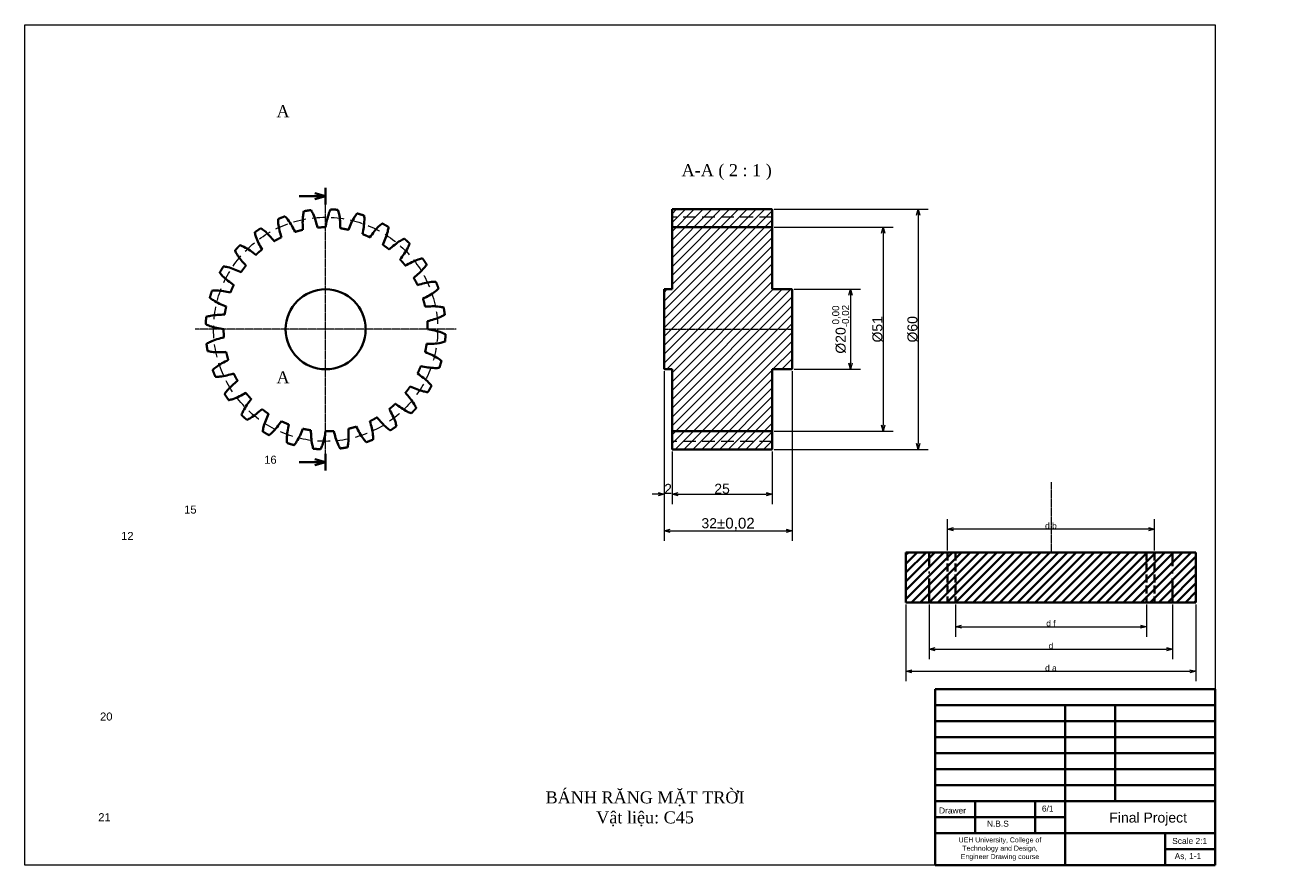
# Model space of a CAD drawing. Header units: inches. Extents: x 632 to 5727, y -9589 to -3994.
# Drawn here: x 632 to 1252, y -6320 to -5900 of the extents above; entities that cross this region are included whole.
import ezdxf

# ---------------------------------------------------------------- set-up
doc = ezdxf.new("R2010")
doc.units = ezdxf.units.IN
doc.header["$MEASUREMENT"] = 0
for name, pattern in [('ACAD_ISO10W100', [18, 12, -3, 0, -3]), ('CENTER2', [1.125, 0.75, -0.125, 0.125, -0.125]), ('DASHED2', [9.525, 6.35, -3.175]), ('JIS_02_4.0', [5.5, 4, -1.5])]:
    doc.linetypes.add(name, pattern=pattern)
for name, color, linetype, lineweight, plot in [('center line', 5, 'CENTER2', 25, False), ('Dimension line', 3, 'Continuous', 25, False), ('hidden line', 10, 'DASHED2', 25, False), ('Layer1', 7, 'JIS_02_4.0', 50, False), ('Layer2', 7, 'ACAD_ISO10W100', 50, False), ('visible line', 7, 'Continuous', 50, False)]:
    doc.layers.add(name, color=color, linetype=linetype, lineweight=lineweight, plot=plot)
doc.layers.add('dimension', color=172, linetype='Continuous', lineweight=25)
doc.styles.get("Standard").update_dxf_attribs({"font": 'arial.ttf'})
doc.dimstyles.new('ISO A3', dxfattribs={"dimtxt": 5, "dimasz": 3, "dimexe": 5, "dimexo": 1, "dimgap": 0.09, "dimtad": 1, "dimtoh": 1, "dimdec": 0, "dimzin": 0, "dimdsep": 46, "dimtxsty": 'Standard', "dimblk": 'OPEN30', "dimcen": 0.09, "dimclrd": 256, "dimclre": 256, "dimadec": 0, "dimazin": 0, "dimtfac": 1, "dimtdec": 0, "dimtofl": 0, "dimtmove": 0, "dimatfit": 3, "dimldrblk": 'OPEN30', "dimfxl": 1, "dimtolj": 1, "dimtzin": 0, "dimarcsym": 0})
doc.dimstyles.get("Standard").update_dxf_attribs({"dimtxt": 3, "dimasz": 3, "dimexe": 5, "dimexo": 1, "dimgap": 0.09, "dimtad": 1, "dimtoh": 1, "dimdec": 4, "dimzin": 0, "dimdsep": 46, "dimtxsty": 'Standard', "dimblk": 'OPEN30', "dimcen": 0.09, "dimclrd": 256, "dimclre": 256, "dimadec": 0, "dimazin": 0, "dimtfac": 1, "dimtdec": 4, "dimtmove": 0, "dimatfit": 3, "dimldrblk": 'OPEN30', "dimfxl": 1, "dimtolj": 1, "dimtzin": 0, "dimarcsym": 0})
pattern_1 = [(45, (894.0168, -8058.0706), (-2.2097087, 2.2097087), [])]

# ---------------------------------------------------------------- blocks, each defined once
blk = doc.blocks.new('_Open30')
at = {"color": 0, "linetype": 'ByBlock', "lineweight": -2}
for p, q in [((-1, 0.27), (0, 0)), ((0, 0), (-1, -0.27)), ((0, 0), (-1, 0))]:
    blk.add_line(p, q, dxfattribs=at)
blk = doc.blocks.new('*D36')
at = {"layer": 'Defpoints', "color": 0, "transparency": 16777216}
for p in [(1093.29, -6151.97), (1093.29, -6163.62), (1196.7, -6163.62)]:
    blk.add_point(p, dxfattribs=at)
at = {"layer": 'dimension', "lineweight": -2, "transparency": 16777216}
for p, q in [((1093.29, -6162.62), (1093.29, -6146.97)), ((1196.7, -6162.62), (1196.7, -6146.97)), ((1193.7, -6151.97), (1096.29, -6151.97))]:
    blk.add_line(p, q, dxfattribs=at)
at = {"layer": 'dimension', "lineweight": -2, "transparency": 16777216, "xscale": 3, "yscale": 3, "zscale": 3, "rotation": 180}
blk.add_blockref('_Open30', (1093.29, -6151.97), dxfattribs=at)
at = {"layer": 'dimension', "lineweight": -2, "transparency": 16777216, "xscale": 3, "yscale": 3, "zscale": 3}
blk.add_blockref('_Open30', (1196.7, -6151.97), dxfattribs=at)
at = {"layer": 'dimension', "color": 0, "transparency": 16777216, "insert": (1144.99, -6150.35), "char_height": 3, "attachment_point": 5}
blk.add_mtext('\\A1;d b', dxfattribs=at)
blk = doc.blocks.new('*D37')
at = {"layer": 'Defpoints', "color": 0, "transparency": 16777216}
for p in [(1084.2, -6188.62), (1205.79, -6188.62), (1205.79, -6211.95)]:
    blk.add_point(p, dxfattribs=at)
at = {"layer": 'dimension', "lineweight": -2, "transparency": 16777216}
for p, q in [((1084.2, -6189.62), (1084.2, -6216.95)), ((1205.79, -6189.62), (1205.79, -6216.95)), ((1087.2, -6211.95), (1202.79, -6211.95))]:
    blk.add_line(p, q, dxfattribs=at)
at = {"layer": 'dimension', "lineweight": -2, "transparency": 16777216, "xscale": 3, "yscale": 3, "zscale": 3, "rotation": 180}
blk.add_blockref('_Open30', (1084.2, -6211.95), dxfattribs=at)
at = {"layer": 'dimension', "lineweight": -2, "transparency": 16777216, "xscale": 3, "yscale": 3, "zscale": 3}
blk.add_blockref('_Open30', (1205.79, -6211.95), dxfattribs=at)
at = {"layer": 'dimension', "color": 0, "transparency": 16777216, "insert": (1144.99, -6210.34), "char_height": 3, "attachment_point": 5}
blk.add_mtext('\\A1;d', dxfattribs=at)
blk = doc.blocks.new('*D38')
at = {"layer": 'Defpoints', "color": 0, "transparency": 16777216}
for p in [(1072.49, -6188.62), (1217.49, -6188.62), (1217.49, -6223.05)]:
    blk.add_point(p, dxfattribs=at)
at = {"layer": 'dimension', "lineweight": -2, "transparency": 16777216}
for p, q in [((1072.49, -6189.62), (1072.49, -6228.05)), ((1217.49, -6189.62), (1217.49, -6228.05)), ((1075.49, -6223.05), (1214.49, -6223.05))]:
    blk.add_line(p, q, dxfattribs=at)
at = {"layer": 'dimension', "lineweight": -2, "transparency": 16777216, "xscale": 3, "yscale": 3, "zscale": 3, "rotation": 180}
blk.add_blockref('_Open30', (1072.49, -6223.05), dxfattribs=at)
at = {"layer": 'dimension', "lineweight": -2, "transparency": 16777216, "xscale": 3, "yscale": 3, "zscale": 3}
blk.add_blockref('_Open30', (1217.49, -6223.05), dxfattribs=at)
at = {"layer": 'dimension', "color": 0, "transparency": 16777216, "insert": (1144.99, -6221.44), "char_height": 3, "attachment_point": 5}
blk.add_mtext('\\A1;d a', dxfattribs=at)
blk = doc.blocks.new('*D39')
at = {"layer": 'Defpoints', "color": 0, "transparency": 16777216}
for p in [(1097.26, -6188.62), (1192.73, -6188.62), (1192.73, -6200.75)]:
    blk.add_point(p, dxfattribs=at)
at = {"layer": 'dimension', "lineweight": -2, "transparency": 16777216}
for p, q in [((1097.26, -6189.62), (1097.26, -6205.75)), ((1192.73, -6189.62), (1192.73, -6205.75)), ((1100.26, -6200.75), (1189.73, -6200.75))]:
    blk.add_line(p, q, dxfattribs=at)
at = {"layer": 'dimension', "lineweight": -2, "transparency": 16777216, "xscale": 3, "yscale": 3, "zscale": 3, "rotation": 180}
blk.add_blockref('_Open30', (1097.26, -6200.75), dxfattribs=at)
at = {"layer": 'dimension', "lineweight": -2, "transparency": 16777216, "xscale": 3, "yscale": 3, "zscale": 3}
blk.add_blockref('_Open30', (1192.73, -6200.75), dxfattribs=at)
at = {"layer": 'dimension', "color": 0, "transparency": 16777216, "insert": (1144.99, -6199.11), "char_height": 3, "attachment_point": 5}
blk.add_mtext('\\A1;d f', dxfattribs=at)
blk = doc.blocks.new('*D49')
at = {"layer": 'Defpoints', "color": 0, "transparency": 16777216}
for p in [(1015.61, -6032.12), (1015.61, -6072.12), (1044.84, -6072.12)]:
    blk.add_point(p, dxfattribs=at)
at = {"layer": 'Dimension line', "lineweight": -2, "transparency": 16777216}
for p, q in [((1016.61, -6032.12), (1049.84, -6032.12)), ((1044.84, -6035.12), (1044.84, -6069.12)), ((1016.61, -6072.12), (1049.84, -6072.12))]:
    blk.add_line(p, q, dxfattribs=at)
at = {"layer": 'Dimension line', "lineweight": -2, "transparency": 16777216, "xscale": 3, "yscale": 3, "zscale": 3}
for p, rotation in [((1044.84, -6032.12), 90), ((1044.84, -6072.12), 270)]:
    blk.add_blockref('_Open30', p, dxfattribs=dict(at, rotation=rotation))
at = {"layer": 'Dimension line', "color": 0, "transparency": 16777216, "insert": (1039.86, -6052.12), "char_height": 5, "width": 50.2654, "attachment_point": 5, "rotation": 90}
blk.add_mtext('\\A1;%%C20{\\H0.7x;\\S 0,00^ -0,02;}', dxfattribs=at)
blk = doc.blocks.new('*D50')
at = {"layer": 'Defpoints', "color": 0, "transparency": 16777216}
for p in [(1005.61, -6001.12), (1005.61, -6103.12), (1061.13, -6103.12)]:
    blk.add_point(p, dxfattribs=at)
at = {"layer": 'Dimension line', "lineweight": -2, "transparency": 16777216}
for p, q in [((1006.61, -6001.12), (1066.13, -6001.12)), ((1061.13, -6004.12), (1061.13, -6100.12)), ((1006.61, -6103.12), (1066.13, -6103.12))]:
    blk.add_line(p, q, dxfattribs=at)
at = {"layer": 'Dimension line', "lineweight": -2, "transparency": 16777216, "xscale": 3, "yscale": 3, "zscale": 3}
for p, rotation in [((1061.13, -6001.12), 90), ((1061.13, -6103.12), 270)]:
    blk.add_blockref('_Open30', p, dxfattribs=dict(at, rotation=rotation))
at = {"layer": 'Dimension line', "color": 0, "transparency": 16777216, "insert": (1058.35, -6052.12), "char_height": 5, "attachment_point": 5, "rotation": 90}
blk.add_mtext('\\A1;%%C51', dxfattribs=at)
blk = doc.blocks.new('*D51')
at = {"layer": 'Defpoints', "color": 0, "transparency": 16777216}
for p in [(1005.61, -5992.12), (1005.61, -6112.12), (1078.64, -6112.12)]:
    blk.add_point(p, dxfattribs=at)
at = {"layer": 'Dimension line', "lineweight": -2, "transparency": 16777216}
for p, q in [((1006.61, -5992.12), (1083.64, -5992.12)), ((1078.64, -5995.12), (1078.64, -6109.12)), ((1006.61, -6112.12), (1083.64, -6112.12))]:
    blk.add_line(p, q, dxfattribs=at)
at = {"layer": 'Dimension line', "lineweight": -2, "transparency": 16777216, "xscale": 3, "yscale": 3, "zscale": 3}
for p, rotation in [((1078.64, -5992.12), 90), ((1078.64, -6112.12), 270)]:
    blk.add_blockref('_Open30', p, dxfattribs=dict(at, rotation=rotation))
at = {"layer": 'Dimension line', "color": 0, "transparency": 16777216, "insert": (1075.86, -6052.12), "char_height": 5, "attachment_point": 5, "rotation": 90}
blk.add_mtext('\\A1;%%C60', dxfattribs=at)
blk = doc.blocks.new('*D52')
at = {"layer": 'Defpoints', "color": 0, "transparency": 16777216}
for p in [(955.61, -6112.12), (1005.61, -6112.12), (1005.61, -6134.48)]:
    blk.add_point(p, dxfattribs=at)
at = {"layer": 'Dimension line', "lineweight": -2, "transparency": 16777216}
for p, q in [((955.61, -6113.12), (955.61, -6139.48)), ((1005.61, -6113.12), (1005.61, -6139.48)), ((958.61, -6134.48), (1002.61, -6134.48))]:
    blk.add_line(p, q, dxfattribs=at)
at = {"layer": 'Dimension line', "lineweight": -2, "transparency": 16777216, "xscale": 3, "yscale": 3, "zscale": 3, "rotation": 180}
blk.add_blockref('_Open30', (955.61, -6134.48), dxfattribs=at)
at = {"layer": 'Dimension line', "lineweight": -2, "transparency": 16777216, "xscale": 3, "yscale": 3, "zscale": 3}
blk.add_blockref('_Open30', (1005.61, -6134.48), dxfattribs=at)
at = {"layer": 'Dimension line', "color": 0, "transparency": 16777216, "insert": (980.61, -6131.84), "char_height": 5, "attachment_point": 5}
blk.add_mtext('\\A1;25', dxfattribs=at)
blk = doc.blocks.new('*D53')
at = {"layer": 'Defpoints', "color": 0, "transparency": 16777216}
for p in [(951.61, -6072.12), (955.61, -6112.12), (955.61, -6134.48)]:
    blk.add_point(p, dxfattribs=at)
at = {"layer": 'Dimension line', "lineweight": -2, "transparency": 16777216}
for p, q in [((951.61, -6073.12), (951.61, -6139.48)), ((955.61, -6113.12), (955.61, -6139.48)), ((948.61, -6134.48), (945.61, -6134.48)), ((958.61, -6134.48), (961.61, -6134.48))]:
    blk.add_line(p, q, dxfattribs=at)
at = {"layer": 'Dimension line', "lineweight": -2, "transparency": 16777216, "xscale": 3, "yscale": 3, "zscale": 3}
blk.add_blockref('_Open30', (951.61, -6134.48), dxfattribs=at)
at = {"layer": 'Dimension line', "lineweight": -2, "transparency": 16777216, "xscale": 3, "yscale": 3, "zscale": 3, "rotation": 180}
blk.add_blockref('_Open30', (955.61, -6134.48), dxfattribs=at)
at = {"layer": 'Dimension line', "color": 0, "transparency": 16777216, "insert": (953.61, -6131.88), "char_height": 5, "attachment_point": 5}
blk.add_mtext('\\A1;2', dxfattribs=at)
blk = doc.blocks.new('*D54')
at = {"layer": 'Defpoints', "color": 0, "transparency": 16777216}
for p in [(951.61, -6072.12), (1015.61, -6072.12), (1015.61, -6152.88)]:
    blk.add_point(p, dxfattribs=at)
at = {"layer": 'Dimension line', "lineweight": -2, "transparency": 16777216}
for p, q in [((951.61, -6073.12), (951.61, -6157.88)), ((1015.61, -6073.12), (1015.61, -6157.88)), ((954.61, -6152.88), (1012.61, -6152.88))]:
    blk.add_line(p, q, dxfattribs=at)
at = {"layer": 'Dimension line', "lineweight": -2, "transparency": 16777216, "xscale": 3, "yscale": 3, "zscale": 3, "rotation": 180}
blk.add_blockref('_Open30', (951.61, -6152.88), dxfattribs=at)
at = {"layer": 'Dimension line', "lineweight": -2, "transparency": 16777216, "xscale": 3, "yscale": 3, "zscale": 3}
blk.add_blockref('_Open30', (1015.61, -6152.88), dxfattribs=at)
at = {"layer": 'Dimension line', "color": 0, "transparency": 16777216, "insert": (983.61, -6149.53), "char_height": 5, "attachment_point": 5}
blk.add_mtext('\\A1;32{\\H1.08333x;±0,02}', dxfattribs=at)

msp = doc.modelspace()

# ---------------------------------------------------------------- hatches: boundary and pattern name
at = {"layer": 'center line'}
h = msp.add_hatch(dxfattribs=at)
h.set_pattern_fill('ANSI31', color=0, scale=25)
h.set_pattern_definition([(45, (9e-09, -8059.22), (-2.2097087, 2.2097087), [])])
h.paths.add_polyline_path([(1015.60948, -6032.11892), (1005.60948, -6032.11892), (1005.60948, -6001.11892), (955.60948, -6001.11892), (955.60948, -6032.11892), (951.60948, -6032.11892), (951.60948, -6052.11892), (1015.60948, -6052.11892)])
h.paths.add_polyline_path([(1015.60948, -6052.11892), (951.60948, -6052.11892), (951.60948, -6072.11892), (955.60948, -6072.11892), (955.60948, -6103.11892), (1005.60948, -6103.11892), (1005.60948, -6072.11892), (1015.60948, -6072.11892)])
h.paths.add_polyline_path([(1005.60948, -6103.11892), (955.60948, -6103.11892), (955.60948, -6108.11892), (1005.60948, -6108.11892)])
h.paths.add_polyline_path([(1005.60948, -6108.11892), (955.60948, -6108.11892), (955.60948, -6112.11892), (1005.60948, -6112.11892)])
h.paths.add_polyline_path([(1005.60948, -5996.11892), (955.60948, -5996.11892), (955.60948, -6001.11892), (1005.60948, -6001.11892)])
h.paths.add_polyline_path([(1005.60948, -5992.11892), (955.60948, -5992.11892), (955.60948, -5996.11892), (1005.60948, -5996.11892)])
at = {"layer": 'visible line', "true_color": 0x991b1e}
h = msp.add_hatch(dxfattribs=at)
h.set_pattern_fill('ANSI31', color=244, scale=25)
h.set_pattern_definition(pattern_1)
h.paths.add_polyline_path([(1084.19697, -6163.62466), (1072.49424, -6163.62466), (1072.49424, -6188.62466), (1084.19697, -6188.62466)])
h.paths.add_polyline_path([(1084.19697, -6188.62466), (1093.28611, -6188.62466), (1093.28611, -6163.62466), (1084.19697, -6163.62466)])
h.paths.add_polyline_path([(1097.26145, -6163.62466), (1093.28611, -6163.62466), (1093.28611, -6188.62466), (1097.26145, -6188.62466)])
h.paths.add_polyline_path([(1196.70238, -6163.62466), (1192.72704, -6163.62466), (1192.72704, -6188.62466), (1196.70238, -6188.62466)])
h.paths.add_polyline_path([(1196.70238, -6188.62466), (1205.79152, -6188.62466), (1205.79152, -6163.62466), (1196.70238, -6163.62466)])
h.paths.add_polyline_path([(1205.79152, -6188.62466), (1217.49424, -6188.62466), (1217.49424, -6163.62466), (1205.79152, -6163.62466)])
at = {"layer": 'visible line'}
h = msp.add_hatch(dxfattribs=at)
h.set_pattern_fill('ANSI31', color=256, scale=25)
h.set_pattern_definition(pattern_1)
h.paths.add_polyline_path([(1192.72704, -6188.62466), (1192.72704, -6163.62466), (1097.26145, -6163.62466), (1097.26145, -6188.62466)])

# ---------------------------------------------------------------- linework, layer by layer
msp.add_lwpolyline([(1227.05387, -6319.95073), (632.05387, -6319.95073), (632.05387, -5899.95073), (1227.05387, -5899.95073), (1227.05387, -6319.95073)])
at = {"layer": 'center line'}
for p, q in [((782.43467, -6114.43081), (782.43467, -5989.80702)), ((847.61345, -6052.11892), (717.2559, -6052.11892)), ((951.60948, -6052.11892), (1015.60948, -6052.11892)), ((1145.29957, -6163.66021, -519.93988), (1145.29957, -6128.55674, -519.93988))]:
    msp.add_line(p, q, dxfattribs=at)
at = {"layer": 'hidden line'}
for p, q in [((1005.60948, -5996.11892), (955.60948, -5996.11892)), ((1005.60948, -6108.11892), (955.60948, -6108.11892))]:
    msp.add_line(p, q, dxfattribs=at)
msp.add_circle((782.43467, -6052.11892), 56, dxfattribs=at)
at = {"layer": 'Layer1'}
for p, q in [((1093.28611, -6163.62466, 1231.33519), (1093.28611, -6188.62466, 1231.33519)), ((1097.26145, -6163.62466, 1231.33519), (1097.26145, -6188.62466, 1231.33519)), ((1192.72704, -6163.62466, 1231.33519), (1192.72704, -6188.62466, 1231.33519)), ((1196.70238, -6163.62466, 1231.33519), (1196.70238, -6188.62466, 1231.33519))]:
    msp.add_line(p, q, dxfattribs=at)
at = {"layer": 'Layer2'}
for p, q in [((1084.19697, -6188.62466, 1231.33519), (1084.19697, -6163.62466, 1231.33519)), ((1205.79152, -6188.62466, 1231.33519), (1205.79152, -6163.62466, 1231.33519))]:
    msp.add_line(p, q, dxfattribs=at)
at = {"layer": 'visible line', "color": 3}
for p, q in [((782.43467, -5981.46831), (782.43467, -5989.80702)), ((782.43467, -5985.5569), (769.25771, -5985.5569)), ((782.43467, -5985.5569), (776.9968, -5984.09983)), ((782.43467, -5985.5569), (776.9968, -5987.01397)), ((782.43467, -6118.5194), (769.25771, -6118.5194)), ((782.43467, -6118.5194), (776.9968, -6117.06232)), ((782.43467, -6118.5194), (776.9968, -6119.97647)), ((782.43467, -6114.43081), (782.43467, -6122.76952))]:
    msp.add_line(p, q, dxfattribs=at)
at = {"layer": 'visible line'}
for p, q in [((955.60948, -5992.11892), (955.60948, -6032.11892)), ((1005.60948, -5992.11892), (955.60948, -5992.11892)), ((1005.60948, -6032.11892), (1005.60948, -5992.11892)), ((1005.60948, -6001.11892), (955.60948, -6001.11892)), ((951.60948, -6032.11892), (951.60948, -6072.11892)), ((951.60948, -6032.11892), (955.60948, -6032.11892)), ((1015.60948, -6032.11892), (1005.60948, -6032.11892)), ((1015.60948, -6032.11892), (1015.60948, -6072.11892)), ((951.60948, -6072.11892), (955.60948, -6072.11892)), ((955.60948, -6072.11892), (955.60948, -6112.11892)), ((1005.60948, -6112.11892), (1005.60948, -6072.11892)), ((1015.60948, -6072.11892), (1005.60948, -6072.11892)), ((1005.60948, -6103.11892), (955.60948, -6103.11892)), ((955.60948, -6112.11892), (1005.60948, -6112.11892)), ((1072.49424, -6188.62466, 1231.33519), (1072.49424, -6163.62466, 1231.33519)), ((1072.49424, -6163.62466, 1231.33519), (1217.49424, -6163.62466, 1231.33519)), ((1097.26145, -6163.62466, 1231.33519), (1097.26145, -6163.62466, -200.91508)), ((1192.72704, -6163.62466, 1231.33519), (1192.72704, -6163.62466, -200.91508)), ((1217.49424, -6163.62466, 1231.33519), (1217.49424, -6188.62466, 1231.33519)), ((1217.49424, -6188.62466, 1231.33519), (1072.49424, -6188.62466, 1231.33519)), ((1087.05387, -6231.95073), (1087.05387, -6287.95073)), ((1087.05387, -6231.95073), (1227.05387, -6231.95073)), ((1227.05387, -6231.95073), (1227.05387, -6287.95073)), ((1087.05387, -6239.95073), (1227.05387, -6239.95073)), ((1152.05387, -6239.95073), (1152.05387, -6287.95073)), ((1177.05387, -6239.95073), (1177.05387, -6287.95073)), ((1087.05387, -6247.95073), (1227.05387, -6247.95073)), ((1087.05387, -6255.95073), (1227.05387, -6255.95073)), ((1087.05387, -6263.95073), (1227.05387, -6263.95073)), ((1087.05387, -6271.95073), (1227.05387, -6271.95073)), ((1087.05387, -6279.95073), (1227.05387, -6279.95073)), ((1087.05387, -6287.95073), (1227.05387, -6287.95073)), ((1087.05387, -6287.95073), (1227.05387, -6287.95073))]:
    msp.add_line(p, q, dxfattribs=at)
at = {"layer": 'visible line', "lineweight": 50}
for p, q in [((1227.05387, -6287.95073), (1087.05387, -6287.95073)), ((1087.05387, -6287.95073), (1087.05387, -6319.95073)), ((1137.05387, -6287.95073), (1107.05387, -6287.95073)), ((1137.05387, -6287.95073), (1107.05387, -6287.95073)), ((1107.05387, -6287.95073), (1107.05387, -6303.95073)), ((1152.05387, -6287.95073), (1137.05387, -6287.95073)), ((1152.05387, -6287.95073), (1137.05387, -6287.95073)), ((1137.05387, -6287.95073), (1137.05387, -6303.95073)), ((1152.05387, -6319.95073), (1152.05387, -6287.95073)), ((1227.05387, -6319.95073), (1227.05387, -6287.95073)), ((1152.05387, -6295.95073), (1087.05387, -6295.95073)), ((1107.05387, -6295.95073), (1152.05387, -6295.95073)), ((1107.05387, -6303.95073), (1087.05387, -6303.95073)), ((1087.05387, -6303.95073), (1152.05387, -6303.95073)), ((1152.05387, -6303.95073), (1227.05387, -6303.95073)), ((1227.05387, -6303.95073), (1202.05387, -6303.95073)), ((1202.05387, -6303.95073), (1202.05387, -6319.95073)), ((1202.05387, -6311.95073), (1227.05387, -6311.95073)), ((1087.05387, -6319.95073), (1227.05387, -6319.95073)), ((1087.05387, -6319.95073), (1152.05387, -6319.95073))]:
    msp.add_line(p, q, dxfattribs=at)
at = {"layer": 'visible line'}
msp.add_circle((782.43467, -6052.11892), 20, dxfattribs=at)
for points, weights in [([(762.08815, -5995.67409), (760.94075, -5996.08768), (759.8065, -5996.53606), (758.68644, -5997.01881)], [1, 0.999690208383, 0.999690208383, 1]), ([(775.15843, -5992.56175), (773.94777, -5992.70966), (772.74218, -5992.8944), (771.54279, -5993.11581)], [1, 0.999690208383, 0.999690208383, 1]), ([(788.59358, -5992.43585), (787.38036, -5992.31066), (786.16389, -5992.2225), (784.9453, -5992.17147)], [1, 0.999690208383, 0.999690208383, 1]), ([(801.71989, -5995.30272), (800.56495, -5994.91069), (799.3986, -5994.55406), (798.22191, -5994.23314)], [1, 0.999690208383, 0.999690208383, 1]), ([(750.03812, -6001.6168), (749.01153, -6002.27535), (748.00549, -6002.96489), (747.02093, -6003.68477)], [1, 0.999690208383, 0.999690208383, 1]), ([(782.43467, -6001.11892), (781.07918, -6001.11892), (779.72476, -6001.17293), (778.37356, -6001.28087)], [1, 0.999470543092, 0.999470543092, 1]), ([(793.78324, -6002.39759), (792.46173, -6002.09597), (791.12925, -6001.84724), (789.78791, -6001.6518)], [1, 0.999470543092, 0.999470543092, 1]), ([(813.87917, -6001.01858), (812.84041, -6000.37939), (811.78266, -5999.77216), (810.70689, -5999.19745)], [1, 0.999690208383, 0.999690208383, 1]), ([(760.3066, -6006.1695), (759.08534, -6006.75763), (757.88849, -6007.39396), (756.71794, -6008.07746)], [1, 0.999470543092, 0.999470543092, 1]), ([(771.08611, -6002.39759), (769.76459, -6002.69922), (768.45615, -6003.05326), (767.16285, -6003.45916)], [1, 0.999470543092, 0.999470543092, 1]), ([(804.56274, -6006.1695), (803.34148, -6005.58138), (802.09776, -6005.04238), (800.83354, -6004.55337)], [1, 0.999470543092, 0.999470543092, 1]), ([(824.46168, -6009.29683), (823.59121, -6008.44252), (822.6951, -6007.61514), (821.77418, -6006.81546)], [1, 0.999690208383, 0.999690208383, 1]), ([(739.61259, -6010.09191), (738.75828, -6010.96238), (737.9309, -6011.85849), (737.13122, -6012.77941)], [1, 0.999690208383, 0.999690208383, 1]), ([(750.63669, -6012.24551), (749.57692, -6013.09065), (748.55167, -6013.97734), (747.56256, -6014.90419)], [1, 0.999470543092, 0.999470543092, 1]), ([(814.23265, -6012.24551), (813.17288, -6011.40037), (812.08028, -6010.59813), (810.95658, -6009.84007)], [1, 0.999470543092, 0.999470543092, 1]), ([(731.33434, -6020.67442), (730.69515, -6021.71318), (730.08791, -6022.77093), (729.51321, -6023.8467)], [1, 0.999690208383, 0.999690208383, 1]), ([(742.56127, -6020.32094), (741.71613, -6021.38071), (740.91389, -6022.47331), (740.15582, -6023.59701)], [1, 0.999470543092, 0.999470543092, 1]), ([(822.30808, -6020.32094), (821.46294, -6019.26117), (820.57625, -6018.23591), (819.6494, -6017.24681)], [1, 0.999470543092, 0.999470543092, 1]), ([(832.93679, -6019.72236), (832.27824, -6018.69577), (831.5887, -6017.68973), (830.86882, -6016.70517)], [1, 0.999690208383, 0.999690208383, 1]), ([(828.38409, -6029.99085), (827.79596, -6028.76958), (827.15963, -6027.57273), (826.47613, -6026.40218)], [1, 0.999470543092, 0.999470543092, 1]), ([(725.61848, -6032.8337), (725.22645, -6033.98864), (724.86982, -6035.15499), (724.5489, -6036.33168)], [1, 0.999690208383, 0.999690208383, 1]), ([(736.48526, -6029.99085), (735.89713, -6031.21211), (735.35814, -6032.45583), (734.86912, -6033.72005)], [1, 0.999470543092, 0.999470543092, 1]), ([(838.8795, -6031.77239), (838.46591, -6030.62499), (838.01753, -6029.49074), (837.53478, -6028.37068)], [1, 0.999690208383, 0.999690208383, 1]), ([(832.156, -6040.77035), (831.85437, -6039.44884), (831.50033, -6038.14039), (831.09443, -6036.8471)], [1, 0.999470543092, 0.999470543092, 1]), ([(732.71335, -6040.77035), (732.41172, -6042.09186), (732.16299, -6043.42434), (731.96756, -6044.76568)], [1, 0.999470543092, 0.999470543092, 1]), ([(841.99184, -6044.84267), (841.84393, -6043.63201), (841.65919, -6042.42643), (841.43778, -6041.22703)], [1, 0.999690208383, 0.999690208383, 1]), ([(722.75161, -6045.96001), (722.62642, -6047.17323), (722.53826, -6048.3897), (722.48722, -6049.60829)], [1, 0.999690208383, 0.999690208383, 1]), ([(833.43467, -6052.11892), (833.43467, -6050.76342), (833.38066, -6049.409), (833.27272, -6048.05781)], [1, 0.999470543092, 0.999470543092, 1]), ([(731.43467, -6052.11892), (731.43467, -6053.47441), (731.48869, -6054.82883), (731.59662, -6056.18003)], [1, 0.999470543092, 0.999470543092, 1]), ([(842.11774, -6058.27782), (842.24293, -6057.0646), (842.33109, -6055.84813), (842.38212, -6054.62954)], [1, 0.999690208383, 0.999690208383, 1]), ([(722.87751, -6059.39516), (723.02542, -6060.60582), (723.21016, -6061.81141), (723.43157, -6063.0108)], [1, 0.999690208383, 0.999690208383, 1]), ([(732.71335, -6063.46748), (733.01498, -6064.789), (733.36902, -6066.09744), (733.77492, -6067.39074)], [1, 0.999470543092, 0.999470543092, 1]), ([(832.156, -6063.46748), (832.45762, -6062.14597), (832.70635, -6060.81349), (832.90179, -6059.47216)], [1, 0.999470543092, 0.999470543092, 1]), ([(839.25087, -6071.40414), (839.6429, -6070.24919), (839.99953, -6069.08284), (840.32045, -6067.90615)], [1, 0.999690208383, 0.999690208383, 1]), ([(725.98984, -6072.46544), (726.40344, -6073.61284), (726.85182, -6074.74709), (727.33457, -6075.86715)], [1, 0.999690208383, 0.999690208383, 1]), ([(736.48526, -6074.24699), (737.07339, -6075.46825), (737.70971, -6076.6651), (738.39322, -6077.83565)], [1, 0.999470543092, 0.999470543092, 1]), ([(828.38409, -6074.24699), (828.97221, -6073.02573), (829.51121, -6071.782), (830.00022, -6070.51779)], [1, 0.999470543092, 0.999470543092, 1]), ([(822.30808, -6083.9169), (823.15322, -6082.85713), (823.95546, -6081.76452), (824.71352, -6080.64082)], [1, 0.999470543092, 0.999470543092, 1]), ([(833.53501, -6083.56341), (834.1742, -6082.52466), (834.78143, -6081.4669), (835.35614, -6080.39113)], [1, 0.999690208383, 0.999690208383, 1]), ([(731.93256, -6084.51547), (732.59111, -6085.54206), (733.28064, -6086.5481), (734.00052, -6087.53266)], [1, 0.999690208383, 0.999690208383, 1]), ([(742.56127, -6083.9169), (743.40641, -6084.97667), (744.2931, -6086.00192), (745.21995, -6086.99103)], [1, 0.999470543092, 0.999470543092, 1]), ([(740.40767, -6094.941), (741.27814, -6095.79531), (742.17425, -6096.62269), (743.09517, -6097.42237)], [1, 0.999690208383, 0.999690208383, 1]), ([(750.63669, -6091.99232), (751.69646, -6092.83746), (752.78907, -6093.6397), (753.91277, -6094.39777)], [1, 0.999470543092, 0.999470543092, 1]), ([(814.23265, -6091.99232), (815.29242, -6091.14718), (816.31768, -6090.26049), (817.30678, -6089.33364)], [1, 0.999470543092, 0.999470543092, 1]), ([(825.25676, -6094.14592), (826.11107, -6093.27545), (826.93845, -6092.37934), (827.73813, -6091.45842)], [1, 0.999690208383, 0.999690208383, 1]), ([(760.3066, -6098.06833), (761.52786, -6098.65646), (762.77159, -6099.19545), (764.03581, -6099.68447)], [1, 0.999470543092, 0.999470543092, 1]), ([(793.78324, -6101.84024), (795.10475, -6101.53861), (796.4132, -6101.18457), (797.70649, -6100.77867)], [1, 0.999470543092, 0.999470543092, 1]), ([(804.56274, -6098.06833), (805.78401, -6097.4802), (806.98086, -6096.84388), (808.15141, -6096.16037)], [1, 0.999470543092, 0.999470543092, 1]), ([(814.83123, -6102.62103), (815.85782, -6101.96248), (816.86386, -6101.27295), (817.84842, -6100.55307)], [1, 0.999690208383, 0.999690208383, 1]), ([(750.99018, -6103.21925), (752.02893, -6103.85844), (753.08669, -6104.46568), (754.16246, -6105.04038)], [1, 0.999690208383, 0.999690208383, 1]), ([(771.08611, -6101.84024), (772.40762, -6102.14187), (773.7401, -6102.3906), (775.08143, -6102.58603)], [1, 0.999470543092, 0.999470543092, 1]), ([(782.43467, -6103.11892), (783.79017, -6103.11892), (785.14459, -6103.0649), (786.49578, -6102.95697)], [1, 0.999470543092, 0.999470543092, 1]), ([(802.7812, -6108.56375), (803.9286, -6108.15015), (805.06285, -6107.70177), (806.18291, -6107.21902)], [1, 0.999690208383, 0.999690208383, 1]), ([(763.14945, -6108.93511), (764.3044, -6109.32714), (765.47075, -6109.68377), (766.64744, -6110.00469)], [1, 0.999690208383, 0.999690208383, 1]), ([(776.27577, -6111.80198), (777.48899, -6111.92717), (778.70546, -6112.01533), (779.92405, -6112.06637)], [1, 0.999690208383, 0.999690208383, 1]), ([(789.71092, -6111.67608), (790.92158, -6111.52817), (792.12716, -6111.34343), (793.32656, -6111.12202)], [1, 0.999690208383, 0.999690208383, 1])]:
    msp.add_rational_spline(points, weights, degree=3, dxfattribs=at)
for points, knots in [([(767.16285, -6003.45916), (766.06044, -6001.32056), (764.61573, -5998.51791), (762.59563, -5996.19779), (762.08815, -5995.67409)], [33.226527689, 33.226527689, 33.226527689, 33.226527689, 36.793819739, 37.901492067, 37.901492067, 37.901492067, 37.901492067]), ([(771.54279, -5993.11581), (771.36862, -5993.82395), (770.79407, -5996.84614), (770.95971, -5999.9949), (771.08611, -6002.39759)], [28.471849296, 28.471849296, 28.471849296, 28.471849296, 29.579521625, 33.146813675, 33.146813675, 33.146813675, 33.146813675]), ([(778.37356, -6001.28087), (777.77468, -5998.95057), (776.98983, -5995.89671), (775.53666, -5993.18524), (775.15843, -5992.56175)], [23.735911257, 23.735911257, 23.735911257, 23.735911257, 27.303203307, 28.410875635, 28.410875635, 28.410875635, 28.410875635]), ([(784.9453, -5992.17147), (784.61792, -5992.8231), (783.38527, -5995.64167), (782.8461, -5998.74833), (782.43467, -6001.11892)], [18.981232864, 18.981232864, 18.981232864, 18.981232864, 20.088905193, 23.656197243, 23.656197243, 23.656197243, 23.656197243]), ([(789.78791, -6001.6518), (789.72258, -5999.24667), (789.63696, -5996.09472), (788.82359, -5993.12788), (788.59358, -5992.43585)], [14.245294825, 14.245294825, 14.245294825, 14.245294825, 17.812586875, 18.920259203, 18.920259203, 18.920259203, 18.920259203]), ([(798.22191, -5994.23314), (797.75774, -5994.79559), (795.92881, -5997.2692), (794.71186, -6000.178), (793.78324, -6002.39759)], [9.490616432, 9.490616432, 9.490616432, 9.490616432, 10.598288761, 14.165580811, 14.165580811, 14.165580811, 14.165580811]), ([(800.83354, -6004.55337), (801.30504, -6002.194), (801.92294, -5999.10203), (801.79014, -5996.02858), (801.71989, -5995.30272)], [4.754678393, 4.754678393, 4.754678393, 4.754678393, 8.321970443, 9.429642771, 9.429642771, 9.429642771, 9.429642771]), ([(756.71794, -6008.07746), (755.16728, -6006.23779), (753.13514, -6003.82688), (750.64942, -6002.01445), (750.03812, -6001.6168)], [42.717144121, 42.717144121, 42.717144121, 42.717144121, 46.284436171, 47.3921085, 47.3921085, 47.3921085, 47.3921085]), ([(758.68644, -5997.01881), (758.67422, -5997.74796), (758.78658, -6000.82222), (759.64873, -6003.85517), (760.3066, -6006.1695)], [37.962465729, 37.962465729, 37.962465729, 37.962465729, 39.070138057, 42.637430107, 42.637430107, 42.637430107, 42.637430107]), ([(810.70689, -5999.19745), (810.1292, -5999.64251), (807.7957, -6001.64712), (805.96198, -6004.21219), (804.56274, -6006.1695)], [0, 0, 0, 0, 1.107672328, 4.674964378, 4.674964378, 4.674964378, 4.674964378]), ([(810.95658, -6009.84007), (811.94126, -6007.64477), (813.2317, -6004.76782), (813.78613, -6001.74188), (813.87917, -6001.01858)], [261.00132206, 261.00132206, 261.00132206, 261.00132206, 264.56861411, 265.676286439, 265.676286439, 265.676286439, 265.676286439]), ([(747.02093, -6003.68477), (747.17127, -6004.39835), (747.9649, -6007.37054), (749.48033, -6010.1356), (750.63669, -6012.24551)], [47.453082161, 47.453082161, 47.453082161, 47.453082161, 48.560754489, 52.128046539, 52.128046539, 52.128046539, 52.128046539]), ([(821.77418, -6006.81546), (821.11194, -6007.12081), (818.39087, -6008.55591), (816.03235, -6010.64863), (814.23265, -6012.24551)], [256.246643668, 256.246643668, 256.246643668, 256.246643668, 257.354315996, 260.921608046, 260.921608046, 260.921608046, 260.921608046]), ([(737.13122, -6012.77941), (737.43657, -6013.44165), (738.87167, -6016.16272), (740.96439, -6018.52124), (742.56127, -6020.32094)], [56.943698593, 56.943698593, 56.943698593, 56.943698593, 58.051370921, 61.618662971, 61.618662971, 61.618662971, 61.618662971]), ([(747.56256, -6014.90419), (745.64142, -6013.45569), (743.12375, -6011.55743), (740.29705, -6010.34356), (739.61259, -6010.09191)], [52.207760553, 52.207760553, 52.207760553, 52.207760553, 55.775052603, 56.882724932, 56.882724932, 56.882724932, 56.882724932]), ([(819.6494, -6017.24681), (821.0979, -6015.32566), (822.99616, -6012.80799), (824.21003, -6009.98129), (824.46168, -6009.29683)], [251.510705628, 251.510705628, 251.510705628, 251.510705628, 255.077997678, 256.185670006, 256.185670006, 256.185670006, 256.185670006]), ([(740.15582, -6023.59701), (737.96053, -6022.61233), (735.08358, -6021.32189), (732.05764, -6020.76746), (731.33434, -6020.67442)], [61.698376985, 61.698376985, 61.698376985, 61.698376985, 65.265669035, 66.373341364, 66.373341364, 66.373341364, 66.373341364]), ([(830.86882, -6016.70517), (830.15524, -6016.85551), (827.18305, -6017.64914), (824.41799, -6019.16457), (822.30808, -6020.32094)], [246.756027235, 246.756027235, 246.756027235, 246.756027235, 247.863699564, 251.430991614, 251.430991614, 251.430991614, 251.430991614]), ([(826.47613, -6026.40218), (828.3158, -6024.85152), (830.72671, -6022.81938), (832.53914, -6020.33366), (832.93679, -6019.72236)], [242.020089196, 242.020089196, 242.020089196, 242.020089196, 245.587381246, 246.695053574, 246.695053574, 246.695053574, 246.695053574]), ([(729.51321, -6023.8467), (729.95826, -6024.42439), (731.96288, -6026.75789), (734.52795, -6028.59161), (736.48526, -6029.99085)], [66.434315025, 66.434315025, 66.434315025, 66.434315025, 67.541987353, 71.109279403, 71.109279403, 71.109279403, 71.109279403]), ([(734.86912, -6033.72005), (732.50976, -6033.24855), (729.41778, -6032.63065), (726.34434, -6032.76345), (725.61848, -6032.8337)], [71.188993418, 71.188993418, 71.188993418, 71.188993418, 74.756285468, 75.863957796, 75.863957796, 75.863957796, 75.863957796]), ([(837.53478, -6028.37068), (836.80563, -6028.35846), (833.73137, -6028.47082), (830.69842, -6029.33297), (828.38409, -6029.99085)], [237.265410803, 237.265410803, 237.265410803, 237.265410803, 238.373083132, 241.940375182, 241.940375182, 241.940375182, 241.940375182]), ([(831.09443, -6036.8471), (833.23303, -6035.74468), (836.03568, -6034.29997), (838.3558, -6032.27988), (838.8795, -6031.77239)], [232.529472764, 232.529472764, 232.529472764, 232.529472764, 236.096764814, 237.204437142, 237.204437142, 237.204437142, 237.204437142]), ([(724.5489, -6036.33168), (725.11135, -6036.79585), (727.58496, -6038.62478), (730.49376, -6039.84173), (732.71335, -6040.77035)], [75.924931457, 75.924931457, 75.924931457, 75.924931457, 77.032603785, 80.599895836, 80.599895836, 80.599895836, 80.599895836]), ([(731.96756, -6044.76568), (729.56243, -6044.83101), (726.41048, -6044.91663), (723.44364, -6045.73), (722.75161, -6045.96001)], [80.67960985, 80.67960985, 80.67960985, 80.67960985, 84.2469019, 85.354574228, 85.354574228, 85.354574228, 85.354574228]), ([(841.43778, -6041.22703), (840.72964, -6041.05286), (837.70745, -6040.47831), (834.55869, -6040.64395), (832.156, -6040.77035)], [227.774794371, 227.774794371, 227.774794371, 227.774794371, 228.8824667, 232.44975875, 232.44975875, 232.44975875, 232.44975875]), ([(833.27272, -6048.05781), (835.60302, -6047.45892), (838.65688, -6046.67407), (841.36835, -6045.2209), (841.99184, -6044.84267)], [223.038856332, 223.038856332, 223.038856332, 223.038856332, 226.606148382, 227.71382071, 227.71382071, 227.71382071, 227.71382071]), ([(722.48722, -6049.60829), (723.13886, -6049.93567), (725.95743, -6051.16832), (729.06409, -6051.70749), (731.43467, -6052.11892)], [85.415547889, 85.415547889, 85.415547889, 85.415547889, 86.523220218, 90.090512268, 90.090512268, 90.090512268, 90.090512268]), ([(731.59662, -6056.18003), (729.26633, -6056.77891), (726.21246, -6057.56376), (723.501, -6059.01693), (722.87751, -6059.39516)], [90.170226282, 90.170226282, 90.170226282, 90.170226282, 93.737518332, 94.84519066, 94.84519066, 94.84519066, 94.84519066]), ([(842.38212, -6054.62954), (841.73049, -6054.30216), (838.91192, -6053.06952), (835.80526, -6052.53034), (833.43467, -6052.11892)], [218.284177939, 218.284177939, 218.284177939, 218.284177939, 219.391850267, 222.959142318, 222.959142318, 222.959142318, 222.959142318]), ([(723.43157, -6063.0108), (724.13971, -6063.18497), (727.1619, -6063.75952), (730.31065, -6063.59388), (732.71335, -6063.46748)], [94.906164321, 94.906164321, 94.906164321, 94.906164321, 96.01383665, 99.5811287, 99.5811287, 99.5811287, 99.5811287]), ([(840.32045, -6067.90615), (839.758, -6067.44198), (837.28439, -6065.61305), (834.37559, -6064.3961), (832.156, -6063.46748)], [208.793561507, 208.793561507, 208.793561507, 208.793561507, 209.901233835, 213.468525885, 213.468525885, 213.468525885, 213.468525885]), ([(832.90179, -6059.47216), (835.30692, -6059.40682), (838.45887, -6059.3212), (841.42571, -6058.50783), (842.11774, -6058.27782)], [213.5482399, 213.5482399, 213.5482399, 213.5482399, 217.11553195, 218.223204278, 218.223204278, 218.223204278, 218.223204278]), ([(733.77492, -6067.39074), (731.63632, -6068.49315), (728.83366, -6069.93786), (726.51355, -6071.95796), (725.98984, -6072.46544)], [99.660842714, 99.660842714, 99.660842714, 99.660842714, 103.228134764, 104.335807092, 104.335807092, 104.335807092, 104.335807092]), ([(727.33457, -6075.86715), (728.06372, -6075.87937), (731.13798, -6075.76701), (734.17093, -6074.90486), (736.48526, -6074.24699)], [104.396780753, 104.396780753, 104.396780753, 104.396780753, 105.504453082, 109.071745132, 109.071745132, 109.071745132, 109.071745132]), ([(835.35614, -6080.39113), (834.91108, -6079.81344), (832.90647, -6077.47994), (830.3414, -6075.64622), (828.38409, -6074.24699)], [199.302945075, 199.302945075, 199.302945075, 199.302945075, 200.410617403, 203.977909453, 203.977909453, 203.977909453, 203.977909453]), ([(830.00022, -6070.51779), (832.35959, -6070.98928), (835.45156, -6071.60718), (838.52501, -6071.47438), (839.25087, -6071.40414)], [204.057623467, 204.057623467, 204.057623467, 204.057623467, 207.624915517, 208.732587846, 208.732587846, 208.732587846, 208.732587846]), ([(738.39322, -6077.83565), (736.55355, -6079.38631), (734.14264, -6081.41845), (732.33021, -6083.90417), (731.93256, -6084.51547)], [109.151459146, 109.151459146, 109.151459146, 109.151459146, 112.718751196, 113.826423524, 113.826423524, 113.826423524, 113.826423524]), ([(824.71352, -6080.64082), (826.90882, -6081.6255), (829.78577, -6082.91594), (832.81171, -6083.47038), (833.53501, -6083.56341)], [194.567007035, 194.567007035, 194.567007035, 194.567007035, 198.134299085, 199.241971414, 199.241971414, 199.241971414, 199.241971414]), ([(734.00052, -6087.53266), (734.71411, -6087.38232), (737.68629, -6086.58869), (740.45135, -6085.07326), (742.56127, -6083.9169)], [113.887397186, 113.887397186, 113.887397186, 113.887397186, 114.995069514, 118.562361564, 118.562361564, 118.562361564, 118.562361564]), ([(745.21995, -6086.99103), (743.77145, -6088.91217), (741.87319, -6091.42984), (740.65931, -6094.25654), (740.40767, -6094.941)], [118.642075578, 118.642075578, 118.642075578, 118.642075578, 122.209367628, 123.317039957, 123.317039957, 123.317039957, 123.317039957]), ([(827.73813, -6091.45842), (827.43278, -6090.79618), (825.99768, -6088.07511), (823.90496, -6085.71659), (822.30808, -6083.9169)], [189.812328643, 189.812328643, 189.812328643, 189.812328643, 190.920000971, 194.487293021, 194.487293021, 194.487293021, 194.487293021]), ([(743.09517, -6097.42237), (743.75741, -6097.11702), (746.47848, -6095.68192), (748.837, -6093.5892), (750.63669, -6091.99232)], [123.378013618, 123.378013618, 123.378013618, 123.378013618, 124.485685946, 128.052977996, 128.052977996, 128.052977996, 128.052977996]), ([(753.91277, -6094.39777), (752.92809, -6096.59306), (751.63765, -6099.47001), (751.08321, -6102.49595), (750.99018, -6103.21925)], [128.13269201, 128.13269201, 128.13269201, 128.13269201, 131.69998406, 132.807656389, 132.807656389, 132.807656389, 132.807656389]), ([(817.84842, -6100.55307), (817.69808, -6099.83948), (816.90445, -6096.8673), (815.38902, -6094.10224), (814.23265, -6091.99232)], [180.321712211, 180.321712211, 180.321712211, 180.321712211, 181.429384539, 184.996676589, 184.996676589, 184.996676589, 184.996676589]), ([(817.30678, -6089.33364), (819.22793, -6090.78214), (821.7456, -6092.6804), (824.5723, -6093.89428), (825.25676, -6094.14592)], [185.076390603, 185.076390603, 185.076390603, 185.076390603, 188.643682653, 189.751354982, 189.751354982, 189.751354982, 189.751354982]), ([(754.16246, -6105.04038), (754.74015, -6104.59533), (757.07365, -6102.59071), (758.90737, -6100.02564), (760.3066, -6098.06833)], [132.86863005, 132.86863005, 132.86863005, 132.86863005, 133.976302378, 137.543594428, 137.543594428, 137.543594428, 137.543594428]), ([(764.03581, -6099.68447), (763.56431, -6102.04383), (762.94641, -6105.13581), (763.07921, -6108.20925), (763.14945, -6108.93511)], [137.623308442, 137.623308442, 137.623308442, 137.623308442, 141.190600492, 142.298272821, 142.298272821, 142.298272821, 142.298272821]), ([(797.70649, -6100.77867), (798.80891, -6102.91727), (800.25362, -6105.71993), (802.27371, -6108.04004), (802.7812, -6108.56375)], [166.095157739, 166.095157739, 166.095157739, 166.095157739, 169.662449789, 170.770122117, 170.770122117, 170.770122117, 170.770122117]), ([(806.18291, -6107.21902), (806.19513, -6106.48987), (806.08277, -6103.41561), (805.22062, -6100.38266), (804.56274, -6098.06833)], [170.831095778, 170.831095778, 170.831095778, 170.831095778, 171.938768107, 175.506060157, 175.506060157, 175.506060157, 175.506060157]), ([(808.15141, -6096.16037), (809.70207, -6098.00004), (811.73421, -6100.41095), (814.21993, -6102.22338), (814.83123, -6102.62103)], [175.585774171, 175.585774171, 175.585774171, 175.585774171, 179.153066221, 180.260738549, 180.260738549, 180.260738549, 180.260738549]), ([(766.64744, -6110.00469), (767.11161, -6109.44224), (768.94054, -6106.96863), (770.15749, -6104.05983), (771.08611, -6101.84024)], [142.359246482, 142.359246482, 142.359246482, 142.359246482, 143.46691881, 147.03421086, 147.03421086, 147.03421086, 147.03421086]), ([(775.08143, -6102.58603), (775.14677, -6104.99116), (775.23239, -6108.14311), (776.04576, -6111.10995), (776.27577, -6111.80198)], [147.113924875, 147.113924875, 147.113924875, 147.113924875, 150.681216925, 151.788889253, 151.788889253, 151.788889253, 151.788889253]), ([(779.92405, -6112.06637), (780.25143, -6111.41473), (781.48407, -6108.59616), (782.02325, -6105.4895), (782.43467, -6103.11892)], [151.849862914, 151.849862914, 151.849862914, 151.849862914, 152.957535243, 156.524827293, 156.524827293, 156.524827293, 156.524827293]), ([(786.49578, -6102.95697), (787.09467, -6105.28726), (787.87952, -6108.34113), (789.33269, -6111.05259), (789.71092, -6111.67608)], [156.604541307, 156.604541307, 156.604541307, 156.604541307, 160.171833357, 161.279505685, 161.279505685, 161.279505685, 161.279505685]), ([(793.32656, -6111.12202), (793.50073, -6110.41388), (794.07528, -6107.39169), (793.90964, -6104.24294), (793.78324, -6101.84024)], [161.340479346, 161.340479346, 161.340479346, 161.340479346, 162.448151675, 166.015443725, 166.015443725, 166.015443725, 166.015443725])]:
    msp.add_open_spline(points, degree=3, knots=knots, dxfattribs=at)

# ---------------------------------------------------------------- texts
at = {"color": 2, "char_height": 4, "attachment_point": 1}
for s, heights, insert in [('\\pxqc;{\\C0;16}', [2.28621], (726.38548, -6115.30088, 82685.24614)), ('\\pxqc;{\\C0;15}', [2.28621], (686.36009, -6140.22957, 82685.24614)), ('\\pxqc;{\\C0;12}', [2.28621], (654.85311, -6153.40519, 82685.24614)), ('\\pxqc;{\\C0;20}', [2.28621], (644.33141, -6243.64969, 83168.96689)), ('\\pxqc;{\\C0;21}', [4.01637], (643.42467, -6293.96884, 84210.72586))]:
    msp.add_mtext_dynamic_manual_height_columns(s, width=56.9093934, gutter_width=25, heights=heights, dxfattribs=dict(at, insert=insert))
at = {"color": 1, "insert": (888.50466, -6283.05913), "char_height": 6, "attachment_point": 1}
msp.add_mtext_dynamic_manual_height_columns('\\pxqc;{\\fTimes New Roman|b0|i0|c0|p18;\\C256;BÁNH RĂNG MẶT TRỜI\\PVật liệu: C45}', width=107.2094402, gutter_width=1, heights=[0], dxfattribs=at)
at = {"layer": 'Dimension line', "insert": (1089.04941, -6291.11662), "char_height": 3, "attachment_point": 1}
msp.add_mtext_dynamic_manual_height_columns('{\\C0;Drawer}', width=33.9958744, gutter_width=25, heights=[2.28621], dxfattribs=at)
at = {"layer": 'visible line', "color": 1, "char_height": 6, "attachment_point": 1}
for s, insert in [('\\pxqc;{\\fTimes New Roman|b0|i0|c0|p18;\\C256;A}', (738.5524, -5940.13835, -2402.69601)), ('\\pxqc;{\\fTimes New Roman|b0|i0|c0|p18;\\C256;A-A ( 2 : 1 )}', (960.32248, -5969.59536)), ('\\pxqc;{\\fTimes New Roman|b0|i0|c0|p18;\\C256;A}', (738.5524, -6073.10085, -2402.69601))]:
    msp.add_mtext_dynamic_manual_height_columns(s, width=45.1827523, gutter_width=1, heights=[0], dxfattribs=dict(at, insert=insert))
at = {"layer": 'visible line', "attachment_point": 1}
for s, width, heights, insert, char_height in [('6/1', 33.9958744, [2.28621], (1140.49673, -6290.15604), 3), ('Final Project', 49.9491703, [0], (1174.20133, -6293.6541), 5), ('N.B.S', 33.9958744, [2.28621], (1112.99655, -6297.69185), 3), ('\\pxqc;UEH University, College of Technology and Design, \\PEngineer Drawing course ', 58.9083844, [19.15756], (1090.04685, -6306.05414), 2.5), ('Scale 2:1', 33.9958744, [2.28621], (1205.62161, -6306.3412), 3), ('As, 1-1', 33.9958744, [2.28621], (1206.85346, -6313.91135), 3)]:
    msp.add_mtext_dynamic_manual_height_columns(s, width=width, gutter_width=25, heights=heights, dxfattribs=dict(at, insert=insert, char_height=char_height))

# ---------------------------------------------------------------- dimensions: what is measured, and where the dimension line sits
at = {"layer": 'dimension', "color": 5}
dim = msp.add_linear_dim(base=(1093.28611, -6151.96685, 1231.33519), p1=(1196.70238, -6163.62466, 1231.33519), p2=(1093.28611, -6163.62466, 1231.33519), text='d b', dimstyle='Standard', dxfattribs=at)
dim.commit()
dim.dimension.update_dxf_attribs({"geometry": '*D36', "text_midpoint": (1144.99424, -6150.3523, 1231.33519)})
at = {"layer": 'dimension'}
for base, p1, p2, text, picture, middle in [((1217.49424, -6223.05342, 1231.33519), (1072.49424, -6188.62466, 1231.33519), (1217.49424, -6188.62466, 1231.33519), 'd a', '*D38', (1144.99424, -6221.43886, 1231.33519)), ((1205.79152, -6211.95066, 1231.33519), (1084.19697, -6188.62466, 1231.33519), (1205.79152, -6188.62466, 1231.33519), 'd', '*D37', (1144.99424, -6210.3361, 1231.33519)), ((1192.72704, -6200.74608, 1231.33519), (1097.26145, -6188.62466, 1231.33519), (1192.72704, -6188.62466, 1231.33519), 'd f', '*D39', (1144.99424, -6199.10594, 1231.33519))]:
    dim = msp.add_linear_dim(base=base, p1=p1, p2=p2, text=text, dimstyle='Standard', dxfattribs=at)
    dim.commit()
    dim.dimension.update_dxf_attribs({"geometry": picture, "text_midpoint": middle})
at = {"layer": 'Dimension line'}
for base, p1, p2, text, picture, middle in [((1078.63854, -6112.11892), (1005.60948, -5992.11892), (1005.60948, -6112.11892), '%%C60', '*D51', (1075.85583, -6052.11892)), ((1061.13058, -6103.11892), (1005.60948, -6001.11892), (1005.60948, -6103.11892), '%%C51', '*D50', (1058.34788, -6052.11892)), ((1044.83967, -6072.11892), (1015.60948, -6032.11892), (1015.60948, -6072.11892), '%%C20{\\H0.7x;\\S 0,00^ -0,02;}', '*D49', (1039.85903, -6052.11892))]:
    dim = msp.add_linear_dim(base=base, p1=p1, p2=p2, angle=90, text=text, dimstyle='ISO A3', dxfattribs=at)
    dim.commit()
    dim.dimension.update_dxf_attribs({"geometry": picture, "text_midpoint": middle})
for base, p1, p2, text, picture, middle in [((955.60948, -6134.48152), (951.60948, -6072.11892), (955.60948, -6112.11892), '2', '*D53', (953.60948, -6131.88129)), ((1015.60948, -6152.87618), (951.60948, -6072.11892), (1015.60948, -6072.11892), '32{\\H1.08333x;±0,02}', '*D54', (983.60948, -6149.53101)), ((1005.60948, -6134.48152), (955.60948, -6112.11892), (1005.60948, -6112.11892), '25', '*D52', (980.60948, -6131.83866))]:
    dim = msp.add_linear_dim(base=base, p1=p1, p2=p2, text=text, dimstyle='ISO A3', dxfattribs=at)
    dim.commit()
    dim.dimension.update_dxf_attribs({"geometry": picture, "text_midpoint": middle})

doc.saveas('drawing.dxf')
